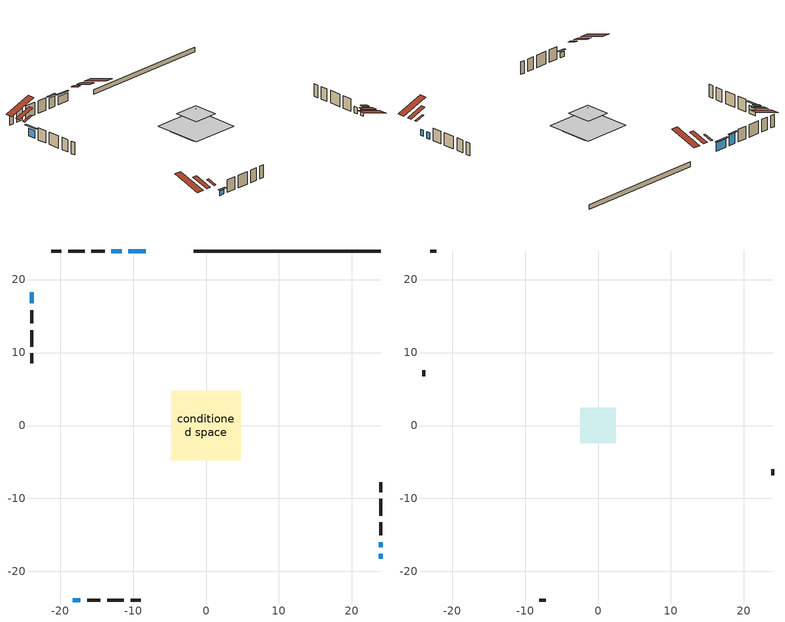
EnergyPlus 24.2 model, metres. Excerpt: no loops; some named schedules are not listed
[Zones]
conditioned space
 floor outside (Floor1 construction): -1.56,-1.56 -1.56,1.56 1.56,1.56 1.56,-1.56 z0.76
 floor adiabatic (Floor5 construction): -3.19,-3.19 -3.19,3.19 3.19,3.19 3.19,-3.19 z0.76
 floor adiabatic (AdiabaticFloorConstruction): -4.77,-4.77 -4.77,4.77 4.77,4.77 4.77,-4.77 z0.76
 floor foundation (Slab1 construction): -3.51,-2.9 -3.51,2.9 3.51,2.9 3.51,-2.9 z-0.15
 wall outside (AdiabaticWallConstruction): 23.92,-18.27 23.92,-17.6 / 23.92,-16.67 23.92,-16 z0.76:1.98; -8.26,23.92 -10.65,23.92 z0.76:2.36; -11.58,23.92 -12.98,23.92 z0.76:2.77; -18.27,-23.92 -17.2,-23.92 z0.76:1.7; -23.92,18.27 -23.92,16.75 z0.76:2.28
 wall outside (Wall1 construction): -13.9,23.92 -15.71,23.92 / -16.27,-23.92 -14.47,-23.92 / -23.92,15.82 -23.92,14.01 / 23.92,-15.07 23.92,-13.26 z0.76:3.2
 wall outside (Wall2 construction): -16.64,23.92 -18.9,23.92 / -13.54,-23.92 -11.27,-23.92 / -23.92,13.08 -23.92,10.82 / 23.92,-12.34 23.92,-10.07 z0.76:3.2
 wall outside (Wall3 construction): -19.83,23.92 -21.21,23.92 / -10.34,-23.92 -8.97,-23.92 / -23.92,9.89 -23.92,8.51 / 23.92,-9.14 23.92,-7.76 z0.76:3.2
 wall foundation (FoundationWall1 construction): 23.92,23.92 -1.69,23.92 z-0.15:0.76
 window (WindowConstruction): 23.92,-18.27 23.92,-17.6 z0.76:1.98
 window (WindowConstruction 1): -8.26,23.92 -10.65,23.92 z0.76:2.36
 window (WindowConstruction 2): 23.92,-16.67 23.92,-16 z0.76:1.98
 window (WindowConstruction 3): -11.58,23.92 -12.97,23.92 z0.76:2.77
 window (WindowConstruction 4): -18.27,-23.92 -17.2,-23.92 z0.76:1.7
 window (WindowConstruction 5): -23.92,18.27 -23.92,16.75 z0.76:2.28
 ceiling adiabatic (AdiabaticFloorConstruction): 4.77,-4.77 4.77,4.77 -4.77,4.77 -4.77,-4.77 z0.76
 roof outside (Roof2 construction): -5.93,23.92,3.2 -5.93,20.46,4.35 -5.02,20.46,4.35 -5.02,23.92,3.2; -20.6,-23.92,3.2 -20.6,-20.46,4.35 -21.51,-20.46,4.35 -21.51,-23.92,3.2; -23.92,20.6,3.2 -20.46,20.6,4.35 -20.46,21.51,4.35 -23.92,21.51,3.2; 23.92,-20.6,3.2 20.46,-20.6,4.35 20.46,-21.51,4.35 23.92,-21.51,3.2
 roof outside (Roof5 construction): -7.33,23.92,3.2 -7.33,22.13,3.79 -6.86,22.13,3.79 -6.86,23.92,3.2; -19.2,-23.92,3.2 -19.2,-22.13,3.79 -19.67,-22.13,3.79 -19.67,-23.92,3.2; -23.92,19.2,3.2 -22.13,19.2,3.79 -22.13,19.67,3.79 -23.92,19.67,3.2; 23.92,-19.2,3.2 22.13,-19.2,3.79 22.13,-19.67,3.79 23.92,-19.67,3.2
attic - vented
 floor to conditioned space (Floor2 construction Reversed): -2.42,-2.42 -2.42,2.42 2.42,2.42 2.42,-2.42 z3.2
 floor to conditioned space (Floor4 construction Reversed): -1.55,-1.55 -1.55,1.55 1.55,1.55 1.55,-1.55 z3.2
 wall outside (Wall4 construction): -22.14,23.92 -22.99,23.92 / -8.04,-23.92 -7.19,-23.92 / -23.92,7.58 -23.92,6.73 / 23.92,-6.83 23.92,-5.98 z0.76:3.2
 roof outside (Roof1 construction): -4.09,23.92,3.2 -4.09,18.32,5.07 -2.62,18.32,5.07 -2.62,23.92,3.2; -22.44,-23.92,3.2 -22.44,-18.32,5.07 -23.92,-18.32,5.07 -23.92,-23.92,3.2; -23.92,22.44,3.2 -18.32,22.44,5.07 -18.32,23.92,5.07 -23.92,23.92,3.2; 23.92,-22.44,3.2 18.32,-22.44,5.07 18.32,-23.92,5.07 23.92,-23.92,3.2
shading: -10.95,23.92 -7.96,23.92 -7.96,24.22 -10.95,24.22 z2.66; -13.27,23.92 -11.28,23.92 -11.28,24.22 -13.27,24.22 z3.06; -16.9,-23.92 -18.57,-23.92 -18.57,-24.22 -16.9,-24.22 z2; -23.92,16.14 -23.92,18.88 -24.22,18.88 -24.22,16.14 z2.89
[Building]
Building 1: Terrain=Suburbs
[Site:Location]
Halifax Intl AP_NS: Latitude {deg}=44.88; Longitude {deg}=-63.51; Time Zone {hr}=-4; Elevation {m}=145; Keep Site Location Information=Yes
[Site:GroundTemperature:Shallow]
3.15511, 1.33576, 1.19006, 2.05344, 5.51939, 8.9692, 11.96, 13.8546, 14.0156, 12.4746, 9.56009, 6.2161
[Site:WaterMainsTemperature]
Calculation Method=Schedule; Temperature Schedule=mains temperature schedule
[Material] Roughness=Rough; Thermal Absorptance=0.9
Name | Thickness {m} | Conductivity {W/m-K} | Density {kg/m3} | Specific Heat {J/kg-K} | Solar Absorptance | Visible Absorptance
asphalt or fiberglass shingles | 0.00635 | 0.162714 | 1121.4 | 1465.45 | 0.4 | 0.4
ceiling loosefill ins | 0.254 | 0.0480833 | 16.02 | 1046.75 | 0.7 | 0.7
ceiling stud and cavity | 0.1397 | 0.0765803 | 65.682 | 1177.47 | 0.7 | 0.7
ceiling stud and cavity 1 | 0.1397 | 0.35418 | 65.682 | 1177.47 | 0.7 | 0.7
concrete 4.0 in. | 0.1016 | 1.803125 | 2242.8 | 837.4 | 0.7 | 0.7
concrete 8.0 in. | 0.2032 | 1.803125 | 2242.8 | 837.4 | 0.7 | 0.7
exterior vertical ins | 0.0209857 | 0.029427 | 32.04 | 1214.23 | 0.7 | 0.7
floor covering | 0.0127 | 0.0433444 | 54.468 | 1339.84 | 0.6 | 0.6
floor covering 1 | 0.0127 | 9.015625 | 54.468 | 1339.84 | 0.6 | 0.6
floor rigid ins; wall rigid ins | 0.051816 | 0.029427 | 32.04 | 1214.23 | 0.7 | 0.7
floor rigid ins 1; wall rigid ins 1 | 0.512978 | 0.029427 | 32.04 | 1214.23 | 0.7 | 0.7
floor stud and cavity | 0.1397 | 0.108355 | 92.3553 | 1139.71 | 0.7 | 0.7
floor stud and cavity 1 | 0.0889 | 0.221242 | 50.32683 | 1063.81 | 0.7 | 0.7
floor stud and cavity 2 | 0.1397 | 1.75129 | 37.0049 | 1207.88 | 0.7 | 0.7
furniture material conditioned space 1 | 0.1524 | 0.115458 | 640.8 | 1214.23 | 0.6 | 0.6
gypsum board | 0.0127 | 0.160291 | 801 | 837.4 | 0.6 | 0.6
gypsum board 1 | 0.00254 | 0.160291 | 801 | 837.4 | 0.6 | 0.6
gypsum board 2 | 0.0127 | 0.160291 | 801 | 837.4 | 0.7 | 0.7
osb sheathing 0.5 in. | 0.0127 | 0.115458 | 512.64 | 1214.23 | 0.7 | 0.7
osb sheathing 0.75 in. | 0.01905 | 0.115458 | 512.64 | 1214.23 | 0.7 | 0.7
roof stud and cavity | 0.2032 | 0.139577 | 78.34581 | 1123.46 | 0.7 | 0.7
roof stud and cavity 1 | 0.0889 | 0.748142 | 50.32683 | 1063.81 | 0.7 | 0.7
wall stud and cavity | 0.1397 | 0.0932297 | 139.0536 | 1170.24 | 0.7 | 0.7
wall stud and cavity 1 | 0.1397 | 0.0975873 | 139.0536 | 1170.24 | 0.7 | 0.7
wall stud and cavity 2 | 0.1397 | 0.174756 | 139.0536 | 1170.24 | 0.7 | 0.7
wall stud and cavity 3 | 0.0889 | 6.9971 | 50.32683 | 1063.81 | 0.6 | 0.6
wall stud and cavity 4 | 0.0889 | 0.380278 | 52.3479 | 1209.89 | 0.7 | 0.7
wall stud and cavity 5 | 0.0889 | 0.391764 | 83.0341 | 1211.67 | 0.7 | 0.7
wood siding | 0.0254 | 0.102417 | 544.68 | 1172.36 | 0.4 | 0.4
wood siding 1 | 0.00254 | 0.102417 | 544.68 | 1172.36 | 0.4 | 0.4
wood siding 2 | 0.0254 | 0.102417 | 544.68 | 1172.36 | 0.7 | 0.7
[WindowMaterial:SimpleGlazingSystem]
Name | U-Factor {W/m2-K} | Solar Heat Gain Coefficient
WindowMaterial | 3.01729 | 0.51
WindowMaterial 1 | 2.89521 | 0.66
WindowMaterial 2 | 2.992306 | 0.57
WindowMaterial 3 | 3.0082 | 0.53
WindowMaterial 4 | 2.95653 | 0.6
[Construction]
AdiabaticFloorConstruction: floor stud and cavity 2, floor rigid ins 1, osb sheathing 0.75 in., floor covering
AdiabaticWallConstruction: wood siding 2, wall rigid ins 1, wall stud and cavity 4, gypsum board
Floor1 construction: floor stud and cavity, floor rigid ins, osb sheathing 0.75 in., floor covering
Floor2 construction Reversed: gypsum board, ceiling stud and cavity
Floor4 construction Reversed: gypsum board, ceiling stud and cavity 1, ceiling loosefill ins
Floor5 construction: floor stud and cavity 1, floor covering 1
FoundationWall1 construction: concrete 8.0 in., gypsum board 2
furniture construction conditioned space 1: furniture material conditioned space 1
PartitionWallConstruction: gypsum board, wall stud and cavity 5, gypsum board
Roof1 construction: asphalt or fiberglass shingles
Roof2 construction: asphalt or fiberglass shingles, osb sheathing 0.75 in., roof stud and cavity, gypsum board
Roof5 construction: asphalt or fiberglass shingles, roof stud and cavity 1, gypsum board 1
Slab1 construction: concrete 4.0 in.
Wall1 construction: wood siding, osb sheathing 0.5 in., wall stud and cavity, gypsum board
Wall2 construction: wood siding, osb sheathing 0.5 in., wall stud and cavity 1, gypsum board
Wall3 construction: wood siding, wall rigid ins, osb sheathing 0.5 in., wall stud and cavity 2, gypsum board
Wall4 construction: wood siding 1, wall stud and cavity 3
WindowConstruction; WindowConstruction 2: WindowMaterial
WindowConstruction 1: WindowMaterial 1
WindowConstruction 3: WindowMaterial 2
WindowConstruction 4: WindowMaterial 3
WindowConstruction 5: WindowMaterial 4
[Zone] Multiplier=1; Part of Total Floor Area=Yes
Name | Volume {m3}
attic - vented | 10.0231
conditioned space | 143.7
[Space]
Name | Zone | Volume {m3}
attic - vented 1 | attic - vented | 10.0231
conditioned space 1 | conditioned space | 143.7
[ZoneInfiltration:EffectiveLeakageArea]
infil attic - vented 1: Zone or Space=attic - vented 1; Schedule=Always On Discrete; Effective Air Leakage Area {cm2}=1184.6; Stack Coefficient=0.000299393; Wind Coefficient=1.16907e-05
[ZoneMixing]
whole house fan mix: Zone or Space=attic - vented; Schedule=Always On Continuous; Design Flow Rate Calculation Method=Flow/Zone; Design Flow Rate {m3/s}=0; Source Zone or Space=conditioned space
[SurfaceProperty:ExposedFoundationPerimeter]
Slab1: Exposed Perimeter Calculation Method=TotalExposedPerimeter; Total Exposed Perimeter {m}=25.604
[InternalMass] Zone or ZoneList=conditioned space; Space or SpaceList=conditioned space 1
Name | Construction | Surface Area {m2}
furniture mass conditioned space 1 | furniture construction conditioned space 1 | 72.7401
partition wall mass | PartitionWallConstruction | 141.25
[Lights]
interior lighting: Zone or ZoneList or Space or SpaceList=conditioned space 1; Schedule=interior lighting schedule; Design Level Calculation Method=LightingLevel; Lighting Level {W}=343.2; Return Air Fraction=0; Fraction Radiant=0.6; Fraction Visible=0.2; Fraction Replaceable=1
[People]
occupants: Zone or ZoneList or Space or SpaceList=conditioned space 1; Number of People Schedule=occupants schedule; Number of People Calculation Method=People; Number of People=3; Fraction Radiant=0.314171; Sensible Heat Fraction=0.56303; Activity Level Schedule=occupants activity schedule; Carbon Dioxide Generation Rate {m3/s-W}=0; Enable ASHRAE 55 Comfort Warnings=No; Mean Radiant Temperature Calculation Type=EnclosureAveraged
[ElectricEquipment] Zone or ZoneList or Space or SpaceList=conditioned space 1; Design Level Calculation Method=EquipmentLevel
Name | Schedule | Design Level {W} | Fraction Latent | Fraction Radiant | Fraction Lost
clothes dryer | clothes dryer schedule | 140.772 | 0.015 | 0.081 | 0.85
clothes washer | clothes washer schedule | 32.1985 | 0.03 | 0.162 | 0.7
cooking range | cooking range schedule | 215.147 | 0.08 | 0.432 | 0.2
dishwasher | dishwasher schedule | 66.8632 | 0.3 | 0.18 | 0.4
fridge | fridge schedule | 72.9452 | 0 | 0.6 | 0
mech vent house fan | mech vent house fan schedule | 0 | 0 | 0 | 1
mech vent house fan cfis | mech vent house fan cfis schedule | 0 | 0 | 0 | 0
misc plug loads | misc plug loads schedule | 494.7 | 0.045 | 0.513 | 0.1
whole house fan | Always On Discrete | 0 | 0 | 0 | 1
[OtherEquipment] Zone or ZoneList or Space or SpaceList=conditioned space 1; Design Level Calculation Method=EquipmentLevel
Name | Fuel Type | Schedule | Design Level {W} | Fraction Latent | Fraction Radiant | Fraction Lost
clothes dryer 1 | Electricity | clothes dryer schedule | 0 | 0.015 | 0.081 | 0.85
cooking range 1 | Electricity | cooking range schedule | 0 | 0.08 | 0.432 | 0.2
general water use latent | None | general water use schedule | 62.594 | 1 | 0 | 0
general water use sensible | None | general water use schedule | -61.6891 | 0 | 0.6 | 0
mech vent house fan latent load | None | Always On Discrete | 0 | 1 | 0 | 0
mech vent house fan sensible load | None | Always On Discrete | 0 | 0 | 0 | 0
water heater energy adjustment1 | Electricity | Always On Discrete | 0.01 | 0 | 0 | 1
[ZoneInfiltration:DesignFlowRate] Zone or ZoneList or Space or SpaceList=conditioned space 1; Schedule=Always On Discrete; Design Flow Rate Calculation Method=Flow/Zone; Design Flow Rate {m3/s}=0
infil flow; natural vent flow; whole house fan flow
[ZoneControl:Thermostat]
conditioned space Thermostat: Zone or ZoneList=conditioned space; Control Type Schedule=conditioned space Thermostat Schedule; Control 1=conditioned space temperature setpoint; Temperature Difference Between Cutout And Setpoint {deltaC}=0
[ZoneHVAC:Baseboard:Convective:Electric]
electric baseboard: Availability Schedule=Always On Discrete; Heating Design Capacity {W}=7912.04; Efficiency=1
[Zone equipment]
conditioned space: electric baseboard
[Foundation:Kiva]
Foundation Kiva 1: Initial Indoor Air Temperature {C}=18; Wall Height Above Grade {m}=0.760019; Wall Depth Below Slab {m}=0.2032; Custom Block Material Name 1=exterior vertical ins; Custom Block Depth 1 {m}=0.910011; Custom Block X Position 1 {m}=0.2159; Custom Block Z Position 1 {m}=0
[Foundation:Kiva:Settings]
Soil Conductivity {W/m-K}=0.849921; Soil Density {kg/m3}=1842.3; Soil Specific Heat {J/kg-K}=418.7; Ground Solar Absorptivity=0.9; Ground Thermal Absorptivity=0.9; Ground Surface Roughness {m}=0.03; Far-Field Width {m}=40; Deep-Ground Boundary Condition=ZeroFlux; Deep-Ground Depth {m}=40; Minimum Cell Dimension {m}=0.2; Maximum Cell Growth Coefficient=3; Simulation Timestep=Timestep
[Exterior:Lights]
exterior lighting: Schedule=exterior lighting schedule; Design Level {W}=75.6
[EnergyManagementSystem:GlobalVariable]
infil_program_Qfan
infil_program_Qinf
natural_vent_program_Qnv
natural_vent_program_Qwhf
[EnergyManagementSystem:Sensor]
Name | Output:Variable or Output:Meter Index Key | Output:Variable or Output:Meter
airflow_gain | infil flow | Infiltration Sensible Heat Gain Energy
airflow_gain_1 | natural vent flow | Infiltration Sensible Heat Gain Energy
airflow_gain_2 | whole house fan flow | Infiltration Sensible Heat Gain Energy
airflow_loss | infil flow | Infiltration Sensible Heat Loss Energy
airflow_loss_1 | natural vent flow | Infiltration Sensible Heat Loss Energy
airflow_loss_2 | whole house fan flow | Infiltration Sensible Heat Loss Energy
clg_load_cond |  | Cooling:EnergyTransfer:Zone:CONDITIONED SPACE
clg_sp_s; clg_sp_s_1 | cooling setpoint | Schedule Value
clothes_dryer_exhaust_0_sch_s | clothes dryer exhaust 0 schedule | Schedule Value
conditioned_space_clg_unmet_s | conditioned space | Zone Cooling Setpoint Not Met Time
conditioned_space_htg_unmet_s | conditioned space | Zone Heating Setpoint Not Met Time
cool_season | cooling season schedule | Schedule Value
fridge_tin_s | conditioned space | Zone Mean Air Temperature
htg_load_cond |  | Heating:EnergyTransfer:Zone:CONDITIONED SPACE
htg_sp_s; htg_sp_s_1 | heating setpoint | Schedule Value
ig_ee_conv | clothes dryer | Electric Equipment Convective Heating Energy
ig_ee_conv_2 | cooking range | Electric Equipment Convective Heating Energy
ig_ee_conv_4 | fridge | Electric Equipment Convective Heating Energy
ig_ee_conv_5 | misc plug loads | Electric Equipment Convective Heating Energy
ig_ee_conv_6 | whole house fan | Electric Equipment Convective Heating Energy
ig_ee_rad | clothes dryer | Electric Equipment Radiant Heating Energy
ig_ee_rad_2 | cooking range | Electric Equipment Radiant Heating Energy
ig_ee_rad_4 | fridge | Electric Equipment Radiant Heating Energy
ig_ee_rad_5 | misc plug loads | Electric Equipment Radiant Heating Energy
ig_ee_rad_6 | whole house fan | Electric Equipment Radiant Heating Energy
ig_lgt_conv | interior lighting | Lights Convective Heating Energy
ig_lgt_rad | interior lighting | Lights Radiant Heating Energy
ig_lgt_vis | interior lighting | Lights Visible Radiation Heating Energy
ig_oe_conv | clothes dryer 1 | Other Equipment Convective Heating Energy
ig_oe_conv_1 | cooking range 1 | Other Equipment Convective Heating Energy
ig_oe_conv_2 | general water use latent | Other Equipment Convective Heating Energy
ig_oe_conv_3 | general water use sensible | Other Equipment Convective Heating Energy
ig_oe_conv_4 | water heater energy adjustment1 | Other Equipment Convective Heating Energy
ig_oe_rad | clothes dryer 1 | Other Equipment Radiant Heating Energy
ig_oe_rad_1 | cooking range 1 | Other Equipment Radiant Heating Energy
ig_oe_rad_2 | general water use latent | Other Equipment Radiant Heating Energy
ig_oe_rad_3 | general water use sensible | Other Equipment Radiant Heating Energy
ig_oe_rad_4 | water heater energy adjustment1 | Other Equipment Radiant Heating Energy
ig_ppl_conv | occupants | People Convective Heating Energy
ig_ppl_rad | occupants | People Radiant Heating Energy
im_conv | furniture mass conditioned space 1 | Surface Inside Face Convection Heat Gain Energy
im_conv_1 | partition wall mass | Surface Inside Face Convection Heat Gain Energy
im_ig | furniture mass conditioned space 1 | Surface Inside Face Internal Gains Radiation Heat Gain Energy
im_ig_1 | partition wall mass | Surface Inside Face Internal Gains Radiation Heat Gain Energy
im_lgt | furniture mass conditioned space 1 | Surface Inside Face Lights Radiation Heat Gain Energy
im_lgt_1 | partition wall mass | Surface Inside Face Lights Radiation Heat Gain Energy
im_sol | furniture mass conditioned space 1 | Surface Inside Face Solar Radiation Heat Gain Energy
im_sol_1 | partition wall mass | Surface Inside Face Solar Radiation Heat Gain Energy
im_surf | furniture mass conditioned space 1 | Surface Inside Face Net Surface Thermal Radiation Heat Gain Energy
im_surf_1 | partition wall mass | Surface Inside Face Net Surface Thermal Radiation Heat Gain Energy
mv_conv | mech vent house fan | Electric Equipment Convective Heating Energy
mv_conv_1 | mech vent house fan cfis | Electric Equipment Convective Heating Energy
mv_conv_2 | mech vent house fan latent load | Other Equipment Convective Heating Energy
mv_conv_3 | mech vent house fan sensible load | Other Equipment Convective Heating Energy
mv_rad | mech vent house fan | Electric Equipment Radiant Heating Energy
mv_rad_1 | mech vent house fan cfis | Electric Equipment Radiant Heating Energy
mv_rad_2 | mech vent house fan latent load | Other Equipment Radiant Heating Energy
mv_rad_3 | mech vent house fan sensible load | Other Equipment Radiant Heating Energy
natural_vent_s | natural vent schedule | Schedule Value
out_pb_s |  | Site Outdoor Air Barometric Pressure
out_wt_s |  | Site Outdoor Air Humidity Ratio
site_vw_s |  | Site Wind Speed
ss_back_out | Window1 | Surface Window Shortwave from Zone Back Out Window Heat Transfer Rate
ss_back_out_1 | Window2 | Surface Window Shortwave from Zone Back Out Window Heat Transfer Rate
ss_back_out_2 | Window3 | Surface Window Shortwave from Zone Back Out Window Heat Transfer Rate
ss_back_out_3 | Window4 | Surface Window Shortwave from Zone Back Out Window Heat Transfer Rate
ss_back_out_4 | Window5 | Surface Window Shortwave from Zone Back Out Window Heat Transfer Rate
ss_back_out_5 | Window6 | Surface Window Shortwave from Zone Back Out Window Heat Transfer Rate
ss_conv | Window1 | Surface Inside Face Convection Heat Gain Energy
ss_conv_1 | Window2 | Surface Inside Face Convection Heat Gain Energy
ss_conv_2 | Window3 | Surface Inside Face Convection Heat Gain Energy
ss_conv_3 | Window4 | Surface Inside Face Convection Heat Gain Energy
ss_conv_4 | Window5 | Surface Inside Face Convection Heat Gain Energy
ss_conv_5 | Window6 | Surface Inside Face Convection Heat Gain Energy
ss_ig | Window1 | Surface Inside Face Internal Gains Radiation Heat Gain Energy
ss_ig_1 | Window2 | Surface Inside Face Internal Gains Radiation Heat Gain Energy
ss_ig_2 | Window3 | Surface Inside Face Internal Gains Radiation Heat Gain Energy
ss_ig_3 | Window4 | Surface Inside Face Internal Gains Radiation Heat Gain Energy
ss_ig_4 | Window5 | Surface Inside Face Internal Gains Radiation Heat Gain Energy
ss_ig_5 | Window6 | Surface Inside Face Internal Gains Radiation Heat Gain Energy
ss_surf | Window1 | Surface Inside Face Net Surface Thermal Radiation Heat Gain Energy
ss_surf_1 | Window2 | Surface Inside Face Net Surface Thermal Radiation Heat Gain Energy
ss_surf_2 | Window3 | Surface Inside Face Net Surface Thermal Radiation Heat Gain Energy
ss_surf_3 | Window4 | Surface Inside Face Net Surface Thermal Radiation Heat Gain Energy
ss_surf_4 | Window5 | Surface Inside Face Net Surface Thermal Radiation Heat Gain Energy
ss_surf_5 | Window6 | Surface Inside Face Net Surface Thermal Radiation Heat Gain Energy
ss_trans_in | Window1 | Surface Window Transmitted Solar Radiation Rate
ss_trans_in_1 | Window2 | Surface Window Transmitted Solar Radiation Rate
ss_trans_in_2 | Window3 | Surface Window Transmitted Solar Radiation Rate
ss_trans_in_3 | Window4 | Surface Window Transmitted Solar Radiation Rate
ss_trans_in_4 | Window5 | Surface Window Transmitted Solar Radiation Rate
ss_trans_in_5 | Window6 | Surface Window Transmitted Solar Radiation Rate
ss_trans_out | Window1 | Surface Inside Face Initial Transmitted Diffuse Transmitted Out Window Solar Radiation Rate
ss_trans_out_1 | Window2 | Surface Inside Face Initial Transmitted Diffuse Transmitted Out Window Solar Radiation Rate
ss_trans_out_2 | Window3 | Surface Inside Face Initial Transmitted Diffuse Transmitted Out Window Solar Radiation Rate
ss_trans_out_3 | Window4 | Surface Inside Face Initial Transmitted Diffuse Transmitted Out Window Solar Radiation Rate
ss_trans_out_4 | Window5 | Surface Inside Face Initial Transmitted Diffuse Transmitted Out Window Solar Radiation Rate
ss_trans_out_5 | Window6 | Surface Inside Face Initial Transmitted Diffuse Transmitted Out Window Solar Radiation Rate
s_conv | Floor1 | Surface Inside Face Convection Heat Gain Energy
s_conv_1 | Floor2 | Surface Inside Face Convection Heat Gain Energy
s_conv_10 | Roof2:90 | Surface Inside Face Convection Heat Gain Energy
s_conv_11 | Roof5:0 | Surface Inside Face Convection Heat Gain Energy
s_conv_12 | Roof5:180 | Surface Inside Face Convection Heat Gain Energy
s_conv_13 | Roof5:270 | Surface Inside Face Convection Heat Gain Energy
s_conv_14 | Roof5:90 | Surface Inside Face Convection Heat Gain Energy
s_conv_15 | Slab1 | Surface Inside Face Convection Heat Gain Energy
s_conv_16 | Wall1:0 | Surface Inside Face Convection Heat Gain Energy
s_conv_17 | Wall1:180 | Surface Inside Face Convection Heat Gain Energy
s_conv_18 | Wall1:270 | Surface Inside Face Convection Heat Gain Energy
s_conv_19 | Wall1:90 | Surface Inside Face Convection Heat Gain Energy
s_conv_2 | Floor4 | Surface Inside Face Convection Heat Gain Energy
s_conv_20 | Wall2:0 | Surface Inside Face Convection Heat Gain Energy
s_conv_21 | Wall2:180 | Surface Inside Face Convection Heat Gain Energy
s_conv_22 | Wall2:270 | Surface Inside Face Convection Heat Gain Energy
s_conv_23 | Wall2:90 | Surface Inside Face Convection Heat Gain Energy
s_conv_24 | Wall3:0 | Surface Inside Face Convection Heat Gain Energy
s_conv_25 | Wall3:180 | Surface Inside Face Convection Heat Gain Energy
s_conv_26 | Wall3:270 | Surface Inside Face Convection Heat Gain Energy
s_conv_27 | Wall3:90 | Surface Inside Face Convection Heat Gain Energy
s_conv_3 | Floor5 | Surface Inside Face Convection Heat Gain Energy
s_conv_4 | FoundationWall1 | Surface Inside Face Convection Heat Gain Energy
s_conv_5 | inferred conditioned ceiling | Surface Inside Face Convection Heat Gain Energy
s_conv_6 | inferred conditioned floor | Surface Inside Face Convection Heat Gain Energy
s_conv_7 | Roof2:0 | Surface Inside Face Convection Heat Gain Energy
s_conv_8 | Roof2:180 | Surface Inside Face Convection Heat Gain Energy
s_conv_9 | Roof2:270 | Surface Inside Face Convection Heat Gain Energy
s_ig | Floor1 | Surface Inside Face Internal Gains Radiation Heat Gain Energy
s_ig_1 | Floor2 | Surface Inside Face Internal Gains Radiation Heat Gain Energy
s_ig_10 | Roof2:90 | Surface Inside Face Internal Gains Radiation Heat Gain Energy
s_ig_11 | Roof5:0 | Surface Inside Face Internal Gains Radiation Heat Gain Energy
s_ig_12 | Roof5:180 | Surface Inside Face Internal Gains Radiation Heat Gain Energy
s_ig_13 | Roof5:270 | Surface Inside Face Internal Gains Radiation Heat Gain Energy
s_ig_14 | Roof5:90 | Surface Inside Face Internal Gains Radiation Heat Gain Energy
s_ig_15 | Slab1 | Surface Inside Face Internal Gains Radiation Heat Gain Energy
s_ig_16 | Wall1:0 | Surface Inside Face Internal Gains Radiation Heat Gain Energy
s_ig_17 | Wall1:180 | Surface Inside Face Internal Gains Radiation Heat Gain Energy
s_ig_18 | Wall1:270 | Surface Inside Face Internal Gains Radiation Heat Gain Energy
s_ig_19 | Wall1:90 | Surface Inside Face Internal Gains Radiation Heat Gain Energy
s_ig_2 | Floor4 | Surface Inside Face Internal Gains Radiation Heat Gain Energy
s_ig_20 | Wall2:0 | Surface Inside Face Internal Gains Radiation Heat Gain Energy
s_ig_21 | Wall2:180 | Surface Inside Face Internal Gains Radiation Heat Gain Energy
s_ig_22 | Wall2:270 | Surface Inside Face Internal Gains Radiation Heat Gain Energy
s_ig_23 | Wall2:90 | Surface Inside Face Internal Gains Radiation Heat Gain Energy
s_ig_24 | Wall3:0 | Surface Inside Face Internal Gains Radiation Heat Gain Energy
s_ig_25 | Wall3:180 | Surface Inside Face Internal Gains Radiation Heat Gain Energy
s_ig_26 | Wall3:270 | Surface Inside Face Internal Gains Radiation Heat Gain Energy
s_ig_27 | Wall3:90 | Surface Inside Face Internal Gains Radiation Heat Gain Energy
s_ig_3 | Floor5 | Surface Inside Face Internal Gains Radiation Heat Gain Energy
s_ig_4 | FoundationWall1 | Surface Inside Face Internal Gains Radiation Heat Gain Energy
s_ig_5 | inferred conditioned ceiling | Surface Inside Face Internal Gains Radiation Heat Gain Energy
s_ig_6 | inferred conditioned floor | Surface Inside Face Internal Gains Radiation Heat Gain Energy
